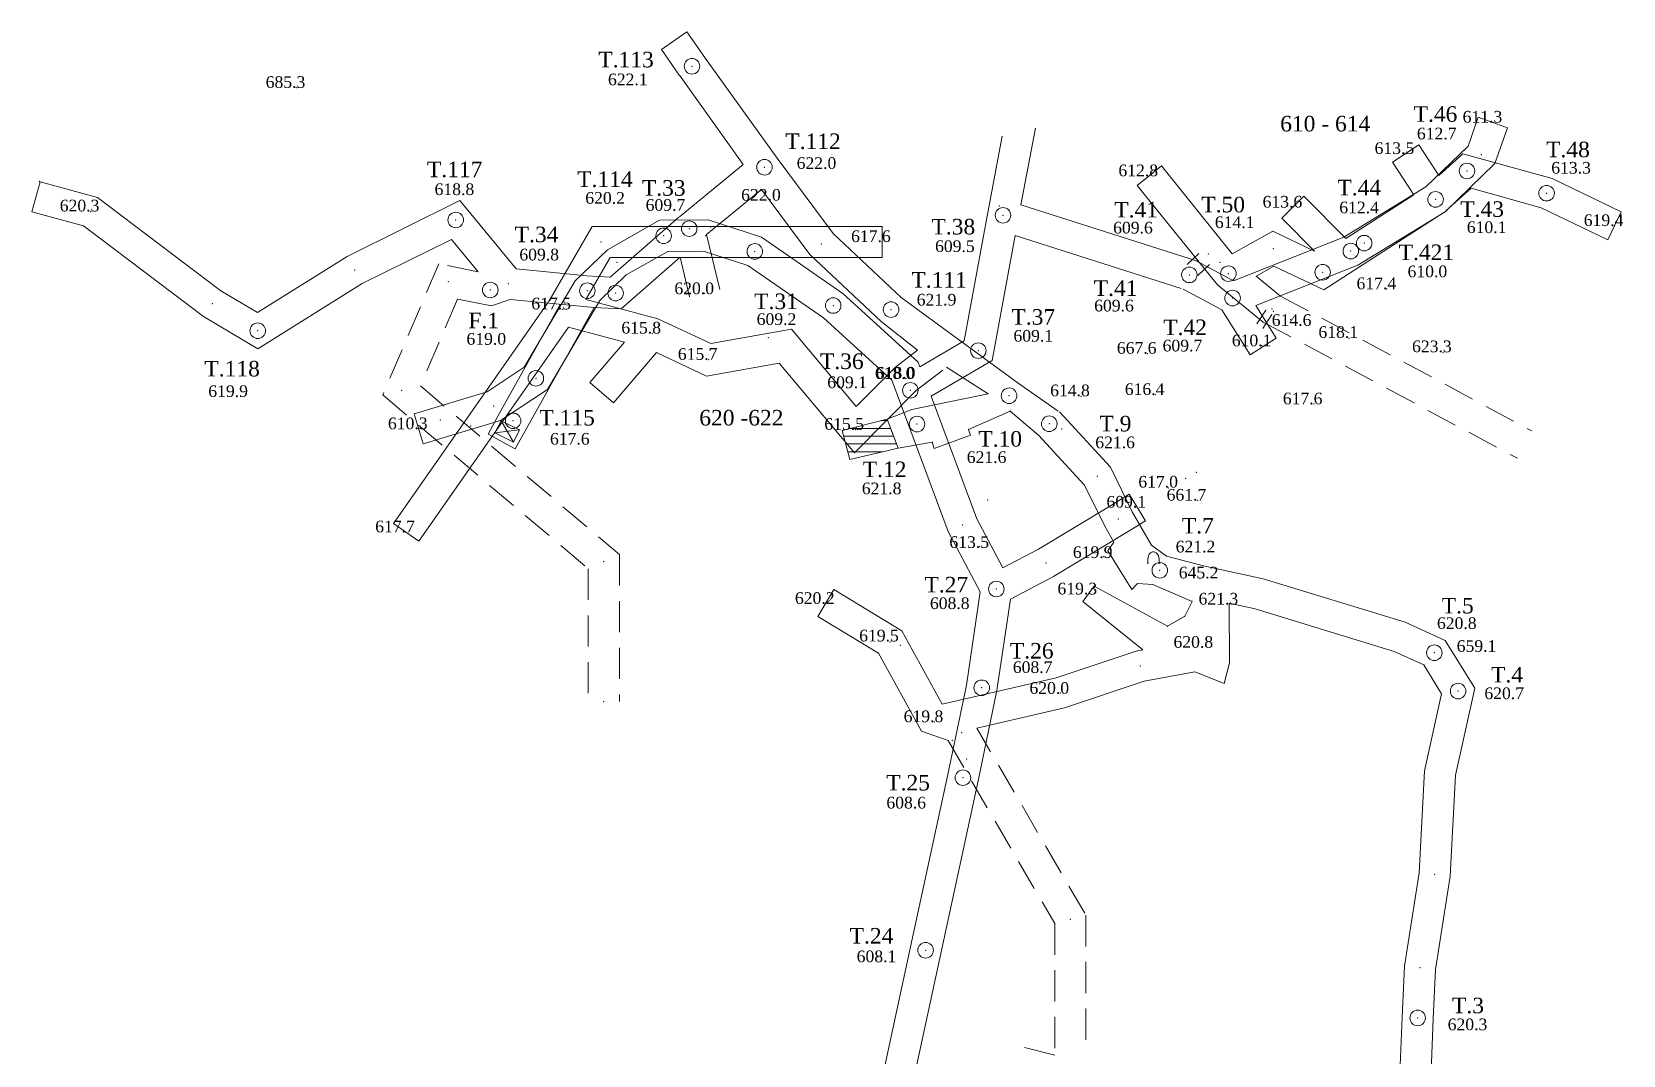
# Model space of a CAD drawing. Header units: millimetres. Extents: x 617058 to 617161, y 4068609 to 4068720.
# Drawn here: x 617058.2 to 617160.5, y 4068654.3 to 4068720.1 of the extents above; entities that cross this region are included whole.
import ezdxf

# ---------------------------------------------------------------- set-up
doc = ezdxf.new("R2010")
doc.units = ezdxf.units.MM
doc.header["$LTSCALE"] = 5
doc.layers.get('0').update_dxf_attribs({"color": 5, "lineweight": 0})
for name, color, linetype, lineweight in [('ALTGALERI', 1, 'Continuous', 0), ('FERE', 1, 'Continuous', 0), ('FEYTULLAH', 4, 'Continuous', 0), ('GALERI5', 6, 'Continuous', 0), ('KADEME5', 6, 'Continuous', 0), ('NADI1', 7, 'Continuous', 0), ('NADI5', 6, 'Continuous', 0), ('NKOT', 1, 'Continuous', 0), ('NKOT1', 1, 'Continuous', 0), ('NKOT5', 6, 'Continuous', 0), ('NOKTA', 30, 'Continuous', 0), ('Nokta5', 6, 'Continuous', 0), ('NOKTAALT', 5, 'Continuous', 0), ('NOKTAUST', 30, 'Continuous', 0), ('USTGALERI', 4, 'Continuous', 0)]:
    doc.layers.add(name, color=color, linetype=linetype, lineweight=lineweight)
doc.styles.add('textstyle100', font='')
doc.styles.add('textstyle101', font='')
doc.styles.add('textstyle102', font='')
doc.styles.add('textstyle103', font='')
doc.styles.add('textstyle104', font='')
doc.styles.add('textstyle105', font='')
doc.styles.add('textstyle106', font='')
doc.styles.add('textstyle107', font='')
doc.styles.add('textstyle108', font='')
doc.styles.add('textstyle109', font='')
doc.styles.add('textstyle11', font='')
doc.styles.add('textstyle110', font='')
doc.styles.add('textstyle111', font='')
doc.styles.add('textstyle112', font='')
doc.styles.add('textstyle113', font='')
doc.styles.add('textstyle114', font='')
doc.styles.add('textstyle115', font='')
doc.styles.add('textstyle116', font='')
doc.styles.add('textstyle117', font='')
doc.styles.add('textstyle118', font='')
doc.styles.add('textstyle119', font='')
doc.styles.add('textstyle12', font='')
doc.styles.add('textstyle120', font='')
doc.styles.add('textstyle121', font='')
doc.styles.add('textstyle122', font='')
doc.styles.add('textstyle123', font='')
doc.styles.add('textstyle124', font='')
doc.styles.add('textstyle125', font='')
doc.styles.add('textstyle126', font='')
doc.styles.add('textstyle127', font='')
doc.styles.add('textstyle128', font='')
doc.styles.add('textstyle129', font='')
doc.styles.add('textstyle130', font='')
doc.styles.add('textstyle131', font='')
doc.styles.add('textstyle136', font='')
doc.styles.add('textstyle137', font='')
doc.styles.add('textstyle14', font='')
doc.styles.add('textstyle15', font='')
doc.styles.add('textstyle16', font='')
doc.styles.add('textstyle17', font='')
doc.styles.add('textstyle18', font='')
doc.styles.add('textstyle19', font='')
doc.styles.add('textstyle20', font='')
doc.styles.add('textstyle21', font='')
doc.styles.add('textstyle22', font='')
doc.styles.add('textstyle23', font='')
doc.styles.add('textstyle24', font='')
doc.styles.add('textstyle25', font='')
doc.styles.add('textstyle26', font='')
doc.styles.add('textstyle27', font='')
doc.styles.add('textstyle34', font='')
doc.styles.add('textstyle35', font='')
doc.styles.add('textstyle36', font='')
doc.styles.add('textstyle37', font='')
doc.styles.add('textstyle38', font='')
doc.styles.add('textstyle39', font='')
doc.styles.add('textstyle40', font='')
doc.styles.add('textstyle41', font='')
doc.styles.add('textstyle42', font='')
doc.styles.add('textstyle43', font='')
doc.styles.add('textstyle44', font='')
doc.styles.add('textstyle45', font='')
doc.styles.add('textstyle46', font='')
doc.styles.add('textstyle47', font='')
doc.styles.add('textstyle48', font='')
doc.styles.add('textstyle49', font='')
doc.styles.add('textstyle50', font='')
doc.styles.add('textstyle51', font='')
doc.styles.add('textstyle52', font='')
doc.styles.add('textstyle53', font='')
doc.styles.add('textstyle54', font='')
doc.styles.add('textstyle55', font='')
doc.styles.add('textstyle56', font='')
doc.styles.add('textstyle57', font='')
doc.styles.add('textstyle58', font='')
doc.styles.add('textstyle59', font='')
doc.styles.add('textstyle60', font='')
doc.styles.add('textstyle61', font='')
doc.styles.add('textstyle62', font='')
doc.styles.add('textstyle63', font='')
doc.styles.add('textstyle64', font='')
doc.styles.add('textstyle65', font='')
doc.styles.add('textstyle66', font='')
doc.styles.add('textstyle67', font='')
doc.styles.add('textstyle68', font='')
doc.styles.add('textstyle69', font='')
doc.styles.add('textstyle70', font='')
doc.styles.add('textstyle71', font='')
doc.styles.add('textstyle72', font='')
doc.styles.add('textstyle73', font='')
doc.styles.add('textstyle74', font='')
doc.styles.add('textstyle75', font='')
doc.styles.add('textstyle76', font='')
doc.styles.add('textstyle77', font='')
doc.styles.add('textstyle80', font='')
doc.styles.add('textstyle81', font='')
doc.styles.add('textstyle85', font='')
doc.styles.add('textstyle86', font='')
doc.styles.add('textstyle87', font='')
doc.styles.add('textstyle88', font='')
doc.styles.add('textstyle89', font='')
doc.styles.add('textstyle90', font='')
doc.styles.add('textstyle91', font='')
doc.styles.add('textstyle92', font='')
doc.styles.add('textstyle93', font='')
doc.styles.add('textstyle94', font='')
doc.styles.add('textstyle95', font='')
doc.styles.add('textstyle96', font='')
doc.styles.add('textstyle97', font='')
doc.styles.add('textstyle98', font='')
doc.styles.add('textstyle99', font='')
doc.styles.get('textstyle100').set_extended_font_data('Times New Roman')
doc.styles.get('textstyle101').set_extended_font_data('Times New Roman')
doc.styles.get('textstyle102').set_extended_font_data('Times New Roman')
doc.styles.get('textstyle103').set_extended_font_data('Times New Roman')
doc.styles.get('textstyle104').set_extended_font_data('Times New Roman')
doc.styles.get('textstyle105').set_extended_font_data('Times New Roman')
doc.styles.get('textstyle106').set_extended_font_data('Times New Roman')
doc.styles.get('textstyle107').set_extended_font_data('Times New Roman')
doc.styles.get('textstyle108').set_extended_font_data('Times New Roman')
doc.styles.get('textstyle109').set_extended_font_data('Times New Roman')
doc.styles.get('textstyle11').set_extended_font_data('Times New Roman')
doc.styles.get('textstyle110').set_extended_font_data('Times New Roman')
doc.styles.get('textstyle111').set_extended_font_data('Times New Roman')
doc.styles.get('textstyle112').set_extended_font_data('Times New Roman')
doc.styles.get('textstyle113').set_extended_font_data('Times New Roman')
doc.styles.get('textstyle114').set_extended_font_data('Times New Roman')
doc.styles.get('textstyle115').set_extended_font_data('Times New Roman')
doc.styles.get('textstyle116').set_extended_font_data('Times New Roman')
doc.styles.get('textstyle117').set_extended_font_data('Times New Roman')
doc.styles.get('textstyle118').set_extended_font_data('Times New Roman')
doc.styles.get('textstyle119').set_extended_font_data('Times New Roman')
doc.styles.get('textstyle12').set_extended_font_data('Times New Roman')
doc.styles.get('textstyle120').set_extended_font_data('Times New Roman')
doc.styles.get('textstyle121').set_extended_font_data('Times New Roman')
doc.styles.get('textstyle122').set_extended_font_data('Times New Roman')
doc.styles.get('textstyle123').set_extended_font_data('Times New Roman')
doc.styles.get('textstyle124').set_extended_font_data('Times New Roman')
doc.styles.get('textstyle125').set_extended_font_data('Times New Roman')
doc.styles.get('textstyle126').set_extended_font_data('Times New Roman')
doc.styles.get('textstyle127').set_extended_font_data('Times New Roman')
doc.styles.get('textstyle128').set_extended_font_data('Times New Roman')
doc.styles.get('textstyle129').set_extended_font_data('Times New Roman')
doc.styles.get('textstyle130').set_extended_font_data('Times New Roman')
doc.styles.get('textstyle131').set_extended_font_data('Times New Roman')
doc.styles.get('textstyle136').set_extended_font_data('Times New Roman')
doc.styles.get('textstyle137').set_extended_font_data('Times New Roman')
doc.styles.get('textstyle14').set_extended_font_data('Times New Roman')
doc.styles.get('textstyle15').set_extended_font_data('Times New Roman')
doc.styles.get('textstyle16').set_extended_font_data('Times New Roman')
doc.styles.get('textstyle17').set_extended_font_data('Times New Roman')
doc.styles.get('textstyle18').set_extended_font_data('Times New Roman')
doc.styles.get('textstyle19').set_extended_font_data('Times New Roman')
doc.styles.get('textstyle20').set_extended_font_data('Times New Roman')
doc.styles.get('textstyle21').set_extended_font_data('Times New Roman')
doc.styles.get('textstyle22').set_extended_font_data('Times New Roman')
doc.styles.get('textstyle23').set_extended_font_data('Times New Roman')
doc.styles.get('textstyle24').set_extended_font_data('Times New Roman')
doc.styles.get('textstyle25').set_extended_font_data('Times New Roman')
doc.styles.get('textstyle26').set_extended_font_data('Times New Roman')
doc.styles.get('textstyle27').set_extended_font_data('Times New Roman')
doc.styles.get('textstyle34').set_extended_font_data('Times New Roman')
doc.styles.get('textstyle35').set_extended_font_data('Times New Roman')
doc.styles.get('textstyle36').set_extended_font_data('Times New Roman')
doc.styles.get('textstyle37').set_extended_font_data('Times New Roman')
doc.styles.get('textstyle38').set_extended_font_data('Times New Roman')
doc.styles.get('textstyle39').set_extended_font_data('Times New Roman')
doc.styles.get('textstyle40').set_extended_font_data('Times New Roman')
doc.styles.get('textstyle41').set_extended_font_data('Times New Roman')
doc.styles.get('textstyle42').set_extended_font_data('Times New Roman')
doc.styles.get('textstyle43').set_extended_font_data('Times New Roman')
doc.styles.get('textstyle44').set_extended_font_data('Times New Roman')
doc.styles.get('textstyle45').set_extended_font_data('Times New Roman')
doc.styles.get('textstyle46').set_extended_font_data('Times New Roman')
doc.styles.get('textstyle47').set_extended_font_data('Times New Roman')
doc.styles.get('textstyle48').set_extended_font_data('Times New Roman')
doc.styles.get('textstyle49').set_extended_font_data('Times New Roman')
doc.styles.get('textstyle50').set_extended_font_data('Times New Roman')
doc.styles.get('textstyle51').set_extended_font_data('Times New Roman')
doc.styles.get('textstyle52').set_extended_font_data('Times New Roman')
doc.styles.get('textstyle53').set_extended_font_data('Times New Roman')
doc.styles.get('textstyle54').set_extended_font_data('Times New Roman')
doc.styles.get('textstyle55').set_extended_font_data('Times New Roman')
doc.styles.get('textstyle56').set_extended_font_data('Times New Roman')
doc.styles.get('textstyle57').set_extended_font_data('Times New Roman')
doc.styles.get('textstyle58').set_extended_font_data('Times New Roman')
doc.styles.get('textstyle59').set_extended_font_data('Times New Roman')
doc.styles.get('textstyle60').set_extended_font_data('Times New Roman')
doc.styles.get('textstyle61').set_extended_font_data('Times New Roman')
doc.styles.get('textstyle62').set_extended_font_data('Times New Roman')
doc.styles.get('textstyle63').set_extended_font_data('Times New Roman')
doc.styles.get('textstyle64').set_extended_font_data('Times New Roman')
doc.styles.get('textstyle65').set_extended_font_data('Times New Roman')
doc.styles.get('textstyle66').set_extended_font_data('Times New Roman')
doc.styles.get('textstyle67').set_extended_font_data('Times New Roman')
doc.styles.get('textstyle68').set_extended_font_data('Times New Roman')
doc.styles.get('textstyle69').set_extended_font_data('Times New Roman')
doc.styles.get('textstyle70').set_extended_font_data('Times New Roman')
doc.styles.get('textstyle71').set_extended_font_data('Times New Roman')
doc.styles.get('textstyle72').set_extended_font_data('Times New Roman')
doc.styles.get('textstyle73').set_extended_font_data('Times New Roman')
doc.styles.get('textstyle74').set_extended_font_data('Times New Roman')
doc.styles.get('textstyle75').set_extended_font_data('Times New Roman')
doc.styles.get('textstyle76').set_extended_font_data('Times New Roman')
doc.styles.get('textstyle77').set_extended_font_data('Times New Roman')
doc.styles.get('textstyle80').set_extended_font_data('Times New Roman')
doc.styles.get('textstyle81').set_extended_font_data('Times New Roman')
doc.styles.get('textstyle85').set_extended_font_data('Times New Roman')
doc.styles.get('textstyle86').set_extended_font_data('Times New Roman')
doc.styles.get('textstyle87').set_extended_font_data('Times New Roman')
doc.styles.get('textstyle88').set_extended_font_data('Times New Roman')
doc.styles.get('textstyle89').set_extended_font_data('Times New Roman')
doc.styles.get('textstyle90').set_extended_font_data('Times New Roman')
doc.styles.get('textstyle91').set_extended_font_data('Times New Roman')
doc.styles.get('textstyle92').set_extended_font_data('Times New Roman')
doc.styles.get('textstyle93').set_extended_font_data('Times New Roman')
doc.styles.get('textstyle94').set_extended_font_data('Times New Roman')
doc.styles.get('textstyle95').set_extended_font_data('Times New Roman')
doc.styles.get('textstyle96').set_extended_font_data('Times New Roman')
doc.styles.get('textstyle97').set_extended_font_data('Times New Roman')
doc.styles.get('textstyle98').set_extended_font_data('Times New Roman')
doc.styles.get('textstyle99').set_extended_font_data('Times New Roman')

# ---------------------------------------------------------------- blocks, each defined once
blk = doc.blocks.new('25')
at = {"lineweight": 0}
for p, q in [((-0.36, 0, 609.12), (-0.41, 0, 609.12)), ((-0.41, 0, 609.12), (-0.32, 0, 609.12)), ((-0.32, 0.5, 609.12), (-0.36, 0.27, 609.12)), ((-0.36, 0.27, 609.12), (-0.36, 0, 609.12)), ((-0.32, 0.5, 609.12), (-0.27, 0.59, 609.12)), ((-0.27, 0.59, 609.12), (-0.18, 0.68, 609.12)), ((-0.18, 0.68, 609.12), (-0.05, 0.73, 609.12)), ((-0.05, 0.73, 609.12), (0.05, 0.73, 609.12)), ((0.05, 0.73, 609.12), (0.18, 0.68, 609.12)), ((0.18, 0.68, 609.12), (0.27, 0.59, 609.12)), ((0.27, 0.59, 609.12), (0.32, 0.5, 609.12)), ((0.32, 0.5, 609.12), (0.36, 0.27, 609.12)), ((0.41, 0, 609.12), (0.32, 0, 609.12)), ((0.36, 0.27, 609.12), (0.36, 0, 609.12)), ((0.36, 0, 609.12), (0.41, 0, 609.12))]:
    blk.add_line(p, q, dxfattribs=at)

msp = doc.modelspace()

# ---------------------------------------------------------------- linework, layer by layer
at = {"lineweight": 20}
for centre in [(617100.67, 4068717.84), (617105.33, 4068711.35), (617150.5, 4068711.11), (617148.48, 4068709.28), (617155.62, 4068709.68), (617085.48, 4068707.96), (617120.67, 4068708.26), (617100.49, 4068707.4), (617143.03, 4068705.96), (617143.89, 4068706.47), (617141.22, 4068704.6), (617132.65, 4068704.43), (617135.16, 4068704.51), (617087.7, 4068703.46), (617095.76, 4068703.26), (617135.43, 4068702.94), (617113.47, 4068702.2), (617072.75, 4068700.84), (617089.17, 4068695.05), (617123.64, 4068694.86)]:
    msp.add_circle(centre, 0.5, dxfattribs=at)
for p in [(617085, 4068704), (617082, 4068697), (617095, 4068686)]:
    msp.add_point(p, dxfattribs=at)
at = {"layer": 'ALTGALERI', "lineweight": 20}
for p, q in [((617119.69, 4068708.44), (617120.61, 4068713.34)), ((617121.82, 4068708.94), (617122.75, 4068713.86)), ((617118.18, 4068700.19), (617119.69, 4068708.44)), ((617121.82, 4068708.94), (617133.18, 4068705.31)), ((617098.58, 4068707.94), (617095.24, 4068706.04)), ((617101.71, 4068707.96), (617098.58, 4068707.94)), ((617105.15, 4068706.85), (617101.71, 4068707.96)), ((617110.37, 4068703.24), (617105.15, 4068706.85)), ((617119.98, 4068698.93), (617121.45, 4068706.96)), ((617121.45, 4068706.96), (617132.12, 4068703.55)), ((617095.24, 4068706.04), (617093.15, 4068704.04)), ((617099.12, 4068705.94), (617096.44, 4068704.43)), ((617101.4, 4068705.96), (617099.12, 4068705.94)), ((617104.26, 4068705.04), (617101.4, 4068705.96)), ((617096.44, 4068704.43), (617094.74, 4068702.79)), ((617109.13, 4068701.67), (617104.26, 4068705.04)), ((617093.15, 4068704.04), (617089.89, 4068698.49)), ((617115.22, 4068698.83), (617110.37, 4068703.24)), ((617094.74, 4068702.79), (617091.37, 4068697.07)), ((617113.51, 4068697.67), (617109.13, 4068701.67)), ((617115.33, 4068698.53), (617118.18, 4068700.19)), ((617089.89, 4068698.49), (617087.49, 4068696.92)), ((617115.33, 4068698.53), (617115.22, 4068698.83)), ((617116.04, 4068696.63), (617119.98, 4068698.93)), ((617087.49, 4068696.92), (617082.81, 4068695.5)), ((617091.37, 4068697.07), (617088.35, 4068695.08)), ((617117.15, 4068687.93), (617113.51, 4068697.67)), ((617118.98, 4068688.76), (617116.04, 4068696.63)), ((617083.39, 4068693.58, 610.13), (617082.81, 4068695.5, 610.13)), ((617088.35, 4068695.08), (617083.39, 4068693.58)), ((617127.57, 4068689.59), (617128.78, 4068690.33)), ((617129.82, 4068688.62, 617), (617128.78, 4068690.33, 616.74)), ((617120.66, 4068685.59), (617118.98, 4068688.76)), ((617122.94, 4068686.79), (617127.57, 4068689.59)), ((617119.21, 4068684.06), (617117.15, 4068687.93)), ((617123.92, 4068685.05), (617128.61, 4068687.88)), ((617128.61, 4068687.88), (617129.82, 4068688.62)), ((617120.66, 4068685.59), (617122.94, 4068686.79)), ((617121.16, 4068683.59), (617123.92, 4068685.05)), ((617118.31, 4068678.06), (617119.21, 4068684.06)), ((617120.28, 4068677.71), (617121.16, 4068683.59)), ((617117.11, 4068672.32), (617118.31, 4068678.06)), ((617119.07, 4068671.9), (617120.28, 4068677.71)), ((617114.71, 4068661.23), (617117.11, 4068672.32)), ((617116.66, 4068660.81), (617119.07, 4068671.9)), ((617109.36, 4068636.33), (617114.71, 4068661.23)), ((617111.31, 4068635.9), (617116.66, 4068660.81))]:
    msp.add_line(p, q, dxfattribs=at)
for centre in [(617120.67, 4068708.26), (617098.85, 4068706.94), (617104.71, 4068705.94), (617132.65, 4068704.43), (617093.94, 4068703.41), (617109.75, 4068702.46), (617119.08, 4068699.56), (617090.63, 4068697.78), (617114.71, 4068697.01), (617120.24, 4068684.24), (617119.3, 4068677.89), (617118.09, 4068672.11), (617115.69, 4068661.02)]:
    msp.add_circle(centre, 0.5, dxfattribs=at)
at = {"layer": 'FERE', "lineweight": 20}
for p, q in [((617084.4, 4068705.14), (617083.61, 4068703.3)), ((617132.5, 4068705.1), (617133.25, 4068705.81)), ((617133.2, 4068704.38), (617133.94, 4068705.09)), ((617086.93, 4068704.63), (617084.96, 4068705.03)), ((617083.22, 4068702.38), (617082.43, 4068700.54)), ((617085.6, 4068702.86), (617084.81, 4068701.02)), ((617087.77, 4068702.43), (617085.6, 4068702.86)), ((617136.99, 4068701.28), (617137.57, 4068702.17)), ((617137.38, 4068700.99), (617137.96, 4068701.88)), ((617084.42, 4068700.1), (617083.63, 4068698.26)), ((617082.04, 4068699.62), (617081.25, 4068697.79)), ((617083.21, 4068697.29), (617084.74, 4068695.99)), ((617080.86, 4068696.87), (617080.79, 4068696.71)), ((617080.79, 4068696.71), (617082.32, 4068695.42)), ((617085.5, 4068695.35), (617087.03, 4068694.06)), ((617083.08, 4068694.78), (617084.61, 4068693.48)), ((617085.37, 4068692.84), (617086.9, 4068691.55)), ((617087.79, 4068693.41), (617089.32, 4068692.12)), ((617087.66, 4068690.9), (617089.19, 4068689.61)), ((617090.08, 4068691.47), (617091.61, 4068690.18)), ((617089.95, 4068688.96), (617091.48, 4068687.67)), ((617092.37, 4068689.53), (617093.9, 4068688.24)), ((617092.24, 4068687.03), (617093.77, 4068685.73)), ((617094.66, 4068687.6), (617096, 4068686.46)), ((617096, 4068686.46), (617096, 4068684.46)), ((617094, 4068685.54), (617094, 4068683.54)), ((617096, 4068683.46), (617096, 4068681.46)), ((617094, 4068682.54), (617094, 4068680.54)), ((617094, 4068679.54), (617094, 4068677.54)), ((617096, 4068680.46), (617096, 4068678.46)), ((617096, 4068677.46), (617096, 4068677)), ((617117.14, 4068674.5), (617118.14, 4068672.77)), ((617118.99, 4068675.3), (617119.87, 4068673.78)), ((617120.38, 4068672.91), (617121.38, 4068671.18)), ((617118.65, 4068671.9), (617119.66, 4068670.18)), ((617121.89, 4068670.32), (617122.89, 4068668.59)), ((617120.16, 4068669.31), (617121.17, 4068667.59)), ((617123.4, 4068667.73), (617124.41, 4068666)), ((617121.67, 4068666.72), (617122.68, 4068664.99)), ((617124.91, 4068665.14), (617125.92, 4068663.41)), ((617123.18, 4068664.13), (617124, 4068662.73)), ((617126, 4068663.27), (617126, 4068661.27)), ((617124, 4068662.73), (617124, 4068660.73)), ((617126, 4068660.27), (617126, 4068658.27)), ((617124, 4068659.73), (617124, 4068657.73)), ((617126, 4068657.27), (617126, 4068655.27)), ((617124, 4068656.73), (617124, 4068654.73)), ((617124, 4068654.28), (617122.06, 4068654.77))]:
    msp.add_line(p, q, dxfattribs=at)
at = {"layer": 'FEYTULLAH', "lineweight": 20}
for p, q in [((617091.48, 4068702.76), (617094.25, 4068707.55)), ((617094.25, 4068707.55), (617112.89, 4068707.55)), ((617112.89, 4068705.55, 618.48), (617112.89, 4068707.55, 618.48)), ((617093.84, 4068702.85), (617095.4, 4068705.55)), ((617095.4, 4068705.55), (617112.89, 4068705.55)), ((617091.48, 4068702.76), (617081.47, 4068688.46)), ((617098.47, 4068701.61), (617093.84, 4068702.85)), ((617092.74, 4068701.07), (617083.11, 4068687.31)), ((617096.33, 4068700.11), (617092.74, 4068701.07)), ((617101.88, 4068700.01), (617098.47, 4068701.61)), ((617096.33, 4068700.11), (617094.11, 4068697.51)), ((617107.07, 4068700.93), (617101.88, 4068700.01)), ((617111.23, 4068695.96), (617107.07, 4068700.93)), ((617098.39, 4068699.44), (617095.63, 4068696.21)), ((617101.61, 4068697.93), (617098.39, 4068699.44)), ((617113.76, 4068698.5), (617115.18, 4068699.59)), ((617106.28, 4068698.76), (617101.61, 4068697.93)), ((617111.11, 4068693), (617106.28, 4068698.76)), ((617111.23, 4068695.96), (617113.76, 4068698.5)), ((617115.08, 4068697), (617116.8, 4068698.31)), ((617095.63, 4068696.21, 618.45), (617094.11, 4068697.51, 618.46)), ((617111.11, 4068693), (617115.08, 4068697)), ((617083.11, 4068687.31, 618.47), (617081.47, 4068688.46, 618.47))]:
    msp.add_line(p, q, dxfattribs=at)
at = {"layer": 'GALERI5', "lineweight": 20}
for p, q in [((617098.7, 4068718.91), (617100.34, 4068720.05)), ((617101.49, 4068718.41), (617100.34, 4068720.05)), ((617099.85, 4068717.27), (617098.7, 4068718.91)), ((617106.14, 4068711.94), (617101.48, 4068718.42)), ((617103.97, 4068711.53), (617099.86, 4068717.26)), ((617150.57, 4068712.7), (617151.23, 4068714.57)), ((617151.23, 4068714.57, 610.93), (617153.11, 4068713.89, 610.94)), ((617152.29, 4068711.6), (617153.11, 4068713.89)), ((617147.86, 4068710.08), (617150.57, 4068712.7)), ((617103.97, 4068711.53), (617099.86, 4068708.17)), ((617109.74, 4068707.09), (617106.14, 4068711.94)), ((617149.1, 4068708.48), (617152.29, 4068711.6)), ((617058.22, 4068708.48, 620.62), (617058.75, 4068710.42, 621.54)), ((617062.45, 4068709.41), (617058.75, 4068710.42)), ((617070.38, 4068703.41), (617062.45, 4068709.41)), ((617085.75, 4068709.21), (617078.49, 4068705.62)), ((617089.37, 4068704.81), (617085.75, 4068709.21)), ((617105.15, 4068709.91), (617101.61, 4068707.02)), ((617108.24, 4068705.75), (617105.15, 4068709.91)), ((617142.58, 4068706.86), (617147.86, 4068710.08)), ((617061.55, 4068707.59), (617058.22, 4068708.48)), ((617143.48, 4068705.06), (617149.1, 4068708.48)), ((617159.55, 4068706.69), (617160.41, 4068708.49)), ((617069.26, 4068701.75), (617061.55, 4068707.59)), ((617099.83, 4068708.15), (617095.41, 4068704.28)), ((617085.21, 4068706.71), (617079.47, 4068703.88)), ((617086.93, 4068704.63), (617085.21, 4068706.71)), ((617101.61, 4068707.02), (617102.46, 4068703.48)), ((617114.11, 4068702.97), (617109.74, 4068707.09)), ((617135.49, 4068704.04), (617142.58, 4068706.86)), ((617078.49, 4068705.62), (617072.74, 4068702.01)), ((617099.9, 4068705.56), (617096.11, 4068702.24)), ((617099.9, 4068705.56), (617100.52, 4068703.02)), ((617112.83, 4068701.43), (617108.24, 4068705.75)), ((617133.04, 4068705.35), (617135.49, 4068704.04)), ((617093.9, 4068704.37), (617089.37, 4068704.81)), ((617095.41, 4068704.28), (617093.9, 4068704.37)), ((617136.92, 4068702.46), (617143.48, 4068705.06)), ((617072.74, 4068702.01), (617070.38, 4068703.41)), ((617079.47, 4068703.88), (617072.76, 4068699.67)), ((617132.26, 4068703.51), (617134.73, 4068702.18)), ((617088.98, 4068702.84), (617087.77, 4068702.43)), ((617092.2, 4068702.52), (617088.3, 4068695.54)), ((617094.39, 4068702.34), (617088.98, 4068702.84)), ((617094.39, 4068702.34), (617090.04, 4068694.56)), ((617096.11, 4068702.24), (617094.39, 4068702.34)), ((617121.64, 4068697.47), (617114.11, 4068702.97)), ((617134.73, 4068702.18), (617136.56, 4068699.29)), ((617136.92, 4068702.46), (617138.24, 4068700.37)), ((617072.76, 4068699.67), (617069.26, 4068701.75)), ((617115.18, 4068699.59), (617112.83, 4068701.43)), ((617136.56, 4068699.29, 610.15), (617138.24, 4068700.37, 610.18)), ((617124.21, 4068695.68), (617121.64, 4068697.47)), ((617087.57, 4068694.19), (617088.3, 4068695.54)), ((617087.99, 4068694.28), (617088.4, 4068695.05)), ((617088.4, 4068695.05), (617089.57, 4068694.46)), ((617088.4, 4068695.05), (617089.19, 4068693.68)), ((617089.3, 4068693.24), (617087.57, 4068694.19)), ((617087.99, 4068694.28), (617089.57, 4068694.46)), ((617089.19, 4068693.68), (617087.99, 4068694.28)), ((617089.57, 4068694.46), (617089.19, 4068693.68)), ((617090.04, 4068694.56), (617089.3, 4068693.24))]:
    msp.add_line(p, q, dxfattribs=at)
at = {"layer": 'KADEME5', "lineweight": 20}
for p, q in [((617145.72, 4068711.68, 612.26), (617147.4, 4068712.78, 612.23)), ((617148.68, 4068710.81), (617147.4, 4068712.78)), ((617129.3, 4068710.18, 612.27), (617130.86, 4068711.44, 612.32)), ((617135.41, 4068705.79), (617130.86, 4068711.44)), ((617147.09, 4068709.58), (617145.72, 4068711.68)), ((617148.68, 4068710.81), (617150.24, 4068712.22)), ((617150.24, 4068712.22), (617155.97, 4068710.62)), ((617155.97, 4068710.62), (617160.41, 4068708.49)), ((617134.45, 4068703.8), (617129.3, 4068710.18)), ((617138.6, 4068708.08, 612.49), (617140.02, 4068709.48, 612.41)), ((617142.72, 4068706.76), (617140.02, 4068709.48)), ((617147.09, 4068709.58), (617142.72, 4068706.76)), ((617149.15, 4068708.54), (617150.76, 4068710)), ((617150.76, 4068710), (617155.27, 4068708.74)), ((617149.02, 4068708.44), (617141.29, 4068703.46)), ((617155.27, 4068708.74), (617159.55, 4068706.69)), ((617138.02, 4068707.23), (617135.41, 4068705.79)), ((617140.7, 4068705.95), (617138.02, 4068707.23)), ((617140.7, 4068705.95), (617138.6, 4068708.08)), ((617138.08, 4068704.99), (617136.94, 4068704.35)), ((617136.94, 4068704.35), (617138.52, 4068703.07)), ((617141.29, 4068703.46), (617138.08, 4068704.99)), ((617134.45, 4068703.8), (617137.4, 4068701.39)), ((617138.52, 4068703.07), (617140.28, 4068702.12)), ((617137.4, 4068701.39), (617139.17, 4068700.45)), ((617141.16, 4068701.65), (617142.92, 4068700.7)), ((617140.05, 4068699.98), (617141.81, 4068699.03)), ((617143.8, 4068700.23), (617145.57, 4068699.29)), ((617142.69, 4068698.56), (617144.45, 4068697.61)), ((617146.45, 4068698.81), (617148.21, 4068697.87)), ((617145.33, 4068697.14), (617147.1, 4068696.2)), ((617149.09, 4068697.4), (617150.86, 4068696.45)), ((617151.74, 4068695.98), (617153.5, 4068695.03)), ((617147.98, 4068695.72), (617149.74, 4068694.78)), ((617150.62, 4068694.31), (617152.39, 4068693.36)), ((617154.38, 4068694.56), (617154.68, 4068694.4)), ((617153.27, 4068692.89), (617153.74, 4068692.64))]:
    msp.add_line(p, q, dxfattribs=at)
at = {"layer": 'NOKTA', "lineweight": 20}
for p in [(617075.24, 4068716.46), (617105.58, 4068700.39), (617129.97, 4068699.37), (617133.18, 4068689.93), (617129.3, 4068689.47), (617127.77, 4068687.2), (617130.75, 4068685.89), (617135.22, 4068683.25), (617133.25, 4068680.77), (617095, 4068677), (617117.41, 4068674.52), (617118, 4068675), (617125, 4068663), (617112.63, 4068660.59)]:
    msp.add_point(p, dxfattribs=at)
at = {"layer": 'Nokta5', "lineweight": 20}
for p in [(617100.67, 4068717.84), (617152.17, 4068714.23), (617105.33, 4068711.35), (617146.56, 4068712.23), (617151.43, 4068712.15), (617058.7, 4068710.44), (617130.08, 4068710.81), (617150.5, 4068711.11), (617148.48, 4068709.28), (617155.62, 4068709.68), (617062, 4068708.5), (617120.67, 4068708.26), (617139.31, 4068708.78), (617085.48, 4068707.96), (617100.49, 4068707.4), (617159.98, 4068707.59), (617108.99, 4068706.42), (617143.89, 4068706.47), (617138.05, 4068706.11), (617143.03, 4068705.96), (617078.98, 4068704.75), (617132.65, 4068704.43), (617135.16, 4068704.51), (617141.22, 4068704.6), (617087.7, 4068703.46), (617088.86, 4068703.86), (617095.76, 4068703.26), (617101.49, 4068703.25), (617069.82, 4068702.58), (617113.47, 4068702.2), (617135.43, 4068702.94), (617137.96, 4068702.23), (617072.75, 4068700.84), (617137.4, 4068699.83), (617121.06, 4068696.66), (617089.17, 4068695.05), (617123.64, 4068694.86)]:
    msp.add_point(p, dxfattribs=at)
at = {"layer": 'NOKTAALT', "lineweight": 20}
for p in [(617120.43, 4068708.86), (617120.67, 4068708.26), (617101.88, 4068707.5), (617098.85, 4068706.94), (617098.85, 4068706.94), (617101.56, 4068706.96), (617095.84, 4068705.24), (617104.71, 4068705.94), (617132.65, 4068704.43), (617093.94, 4068703.41), (617109.75, 4068702.46), (617119.08, 4068699.56), (617137.3, 4068699.89), (617090.63, 4068697.78), (617114.71, 4068697.01), (617087.92, 4068696), (617084.5, 4068695.1), (617083.1, 4068694.54), (617086.43, 4068694.71), (617128.09, 4068688.74), (617118.07, 4068688.35), (617123.43, 4068685.92), (617120.24, 4068684.24), (617119.3, 4068677.89), (617118.09, 4068672.11), (617115.69, 4068661.02)]:
    msp.add_point(p, dxfattribs=at)
at = {"layer": 'NOKTAUST', "lineweight": 20}
for p in [(617105.6, 4068709.3), (617094.83, 4068706.55), (617112.89, 4068706.55), (617133.88, 4068705.78), (617134.63, 4068705.23), (617145.34, 4068703.52), (617092.33, 4068702.22), (617138.05, 4068702.09), (617139.16, 4068701.56), (617098.12, 4068700.67), (617142.91, 4068700.35), (617101.75, 4068698.97), (617148.95, 4068699.44), (617114.42, 4068697.75), (617114.42, 4068697.75), (617119.71, 4068696.79), (617121.06, 4068696.66), (617125.69, 4068696.62), (617130.47, 4068696.72), (617140.66, 4068696.14), (617140.66, 4068696.14), (617121.13, 4068695.68), (617123.64, 4068694.86), (617111.17, 4068694.48), (617111.17, 4068694.48), (617113.57, 4068694.23), (617115.14, 4068694.84), (617118.45, 4068694.5), (617124.44, 4068694.52), (617116.12, 4068693.67), (617126.74, 4068691.49), (617132.42, 4068691.35), (617133.09, 4068691.74), (617119.68, 4068689.96), (617131.3, 4068690.73), (617131.3, 4068690.73), (617082.29, 4068687.88), (617119.16, 4068686.95), (617127.15, 4068686.31), (617130.75, 4068685.44), (617126.15, 4068683.92), (617109.28, 4068683.34), (617132.83, 4068683.44), (617131.24, 4068681.85), (617132.35, 4068682.49), (617113.41, 4068680.84), (617114.06, 4068680.62), (617148.4, 4068680.14), (617129.49, 4068679.28), (617124.35, 4068677.56), (617149.93, 4068677.68), (617116.25, 4068675.69), (617118.34, 4068673.31), (617148.42, 4068665.89), (617147.48, 4068659.89), (617147.33, 4068656.67)]:
    msp.add_point(p, dxfattribs=at)
at = {"layer": 'USTGALERI', "lineweight": 20}
for p, q in [((617119.71, 4068696.79), (617117.04, 4068698.49)), ((617119.71, 4068696.79), (617114.81, 4068695.78)), ((617113.21, 4068695.16, 618.71), (617110.33, 4068694.43, 617.71)), ((617112.81, 4068695.06), (617113.24, 4068695.06)), ((617114.81, 4068695.78), (617113.21, 4068695.16)), ((617113.21, 4068695.16, 618.71), (617113.93, 4068693.3, 618.88)), ((617118.45, 4068694.5, 621.85), (617121.13, 4068695.68, 621.74)), ((617122.98, 4068694.1), (617121.13, 4068695.68)), ((617127.58, 4068692.06), (617124.3, 4068695.62)), ((617110.81, 4068692.56, 617.79), (617110.33, 4068694.43, 617.71)), ((617110.43, 4068694.06), (617113.63, 4068694.06)), ((617110.83, 4068694.56), (617113.44, 4068694.56)), ((617110.83, 4068694.56), (617113.44, 4068694.56)), ((617116.25, 4068693.27, 619.52), (617118.57, 4068694.13, 619.7)), ((617118.57, 4068694.13, 619.7), (617118.45, 4068694.5, 621.85)), ((617125.91, 4068690.92), (617122.98, 4068694.1)), ((617110.56, 4068693.56), (617113.83, 4068693.56)), ((617110.56, 4068693.56), (617113.83, 4068693.56)), ((617110.68, 4068693.06), (617112.93, 4068693.06)), ((617113.93, 4068693.3, 618.88), (617110.81, 4068692.56, 617.79)), ((617116.12, 4068693.67), (617113.93, 4068693.3)), ((617116.12, 4068693.67, 621.8), (617116.25, 4068693.27, 619.52)), ((617128.98, 4068689.21), (617127.58, 4068692.06)), ((617127.21, 4068688.27), (617125.91, 4068690.92)), ((617130.21, 4068687.05), (617128.98, 4068689.21)), ((617127.8, 4068687.24, 621.72), (617127.21, 4068688.27, 0)), ((617127.8, 4068687.24, 621.72), (617127.41, 4068686.69, 618.44)), ((617127.41, 4068686.69, 618.44), (617128.95, 4068684.21, 619.12)), ((617131.18, 4068686.36), (617130.21, 4068687.05)), ((617133.55, 4068685.73), (617131.18, 4068686.36)), ((617137.39, 4068684.89), (617133.55, 4068685.73)), ((617146.52, 4068682.1), (617137.39, 4068684.89)), ((617108.76, 4068682.48, 619.2), (617109.8, 4068684.2, 619.22)), ((617114.16, 4068681.56), (617109.8, 4068684.2)), ((617126.52, 4068684.42, 618.24), (617125.8, 4068683.43, 618.11)), ((617131.24, 4068681.85, 620.72), (617126.52, 4068684.42, 618.24)), ((617128.95, 4068684.21, 619.12), (617129.32, 4068684.59, 622.21)), ((617130.31, 4068684.52), (617129.32, 4068684.59, 622.21)), ((617132.83, 4068683.44), (617130.31, 4068684.52)), ((617125.8, 4068683.43, 618.11), (617129.66, 4068680.33)), ((617132.83, 4068683.44, 621.47), (617132.35, 4068682.49, 621.28)), ((617136.89, 4068682.96), (617135.22, 4068683.32)), ((617135.24, 4068679.49), (617135.22, 4068683.32)), ((617145.81, 4068680.22), (617136.89, 4068682.96)), ((617112.66, 4068680.12), (617108.76, 4068682.48)), ((617116.76, 4068676.83), (617114.16, 4068681.56)), ((617132.35, 4068682.49, 621.28), (617131.24, 4068681.85, 620.72)), ((617149.09, 4068680.93), (617146.52, 4068682.1)), ((617151, 4068677.86), (617149.09, 4068680.93)), ((617115.43, 4068675.11), (617112.66, 4068680.12)), ((617129.24, 4068680.25), (617124.08, 4068678.52)), ((617129.66, 4068680.33), (617129.24, 4068680.25)), ((617147.72, 4068679.36), (617145.81, 4068680.22)), ((617124.08, 4068678.52), (617116.76, 4068676.83)), ((617133, 4068678.91), (617129.74, 4068678.31)), ((617133, 4068678.91), (617134.89, 4068678.16, 619.19)), ((617134.89, 4068678.16, 619.19), (617135.24, 4068679.49, 619.39)), ((617148.87, 4068677.5), (617147.72, 4068679.36)), ((617129.74, 4068678.31), (617124.62, 4068676.6)), ((617147.77, 4068672.55), (617148.87, 4068677.5)), ((617149.76, 4068672.27), (617151, 4068677.86)), ((617124.62, 4068676.6), (617118.99, 4068675.3)), ((617115.43, 4068675.11), (617117.14, 4068674.5)), ((617147.42, 4068665.99), (617147.77, 4068672.55)), ((617149.41, 4068665.78), (617149.76, 4068672.27)), ((617146.49, 4068659.99), (617147.42, 4068665.99)), ((617148.48, 4068659.79), (617149.41, 4068665.78)), ((617146.33, 4068656.71), (617146.49, 4068659.99)), ((617148.33, 4068656.63), (617148.48, 4068659.79)), ((617145.93, 4068646.95), (617146.33, 4068656.71)), ((617147.93, 4068646.79), (617148.33, 4068656.63))]:
    msp.add_line(p, q, dxfattribs=at)
for centre in [(617121.06, 4068696.66), (617115.14, 4068694.84), (617123.64, 4068694.86), (617130.75, 4068685.44), (617148.4, 4068680.14), (617149.93, 4068677.68), (617147.33, 4068656.67)]:
    msp.add_circle(centre, 0.5, dxfattribs=at)

# ---------------------------------------------------------------- block references
at = {"lineweight": 20}
msp.add_blockref('25', (617130.34, 4068685.89), dxfattribs=at)

# ---------------------------------------------------------------- texts
at = {"layer": 'NADI1', "lineweight": 20}
for s, style, p in [('T.33', 'textstyle44', (617097.45, 4068709.52)), ('T.41', 'textstyle70', (617127.82, 4068708.12)), ('T.34', 'textstyle46', (617089.27, 4068706.53)), ('T.38', 'textstyle68', (617116.07, 4068707.03)), ('T.31', 'textstyle43', (617104.67, 4068702.23)), ('T.37', 'textstyle66', (617121.21, 4068701.23)), ('T.36', 'textstyle64', (617108.9, 4068698.38)), ('T.9', 'textstyle21', (617126.87, 4068694.37)), ('T.10', 'textstyle23', (617119.08, 4068693.39)), ('T.12', 'textstyle25', (617111.65, 4068691.43)), ('T.7', 'textstyle19', (617132.17, 4068687.81)), ('T.27', 'textstyle41', (617115.62, 4068684.02)), ('T.5', 'textstyle17', (617148.88, 4068682.67)), ('T.26', 'textstyle39', (617121.11, 4068679.77)), ('T.4', 'textstyle15', (617152.05, 4068678.23)), ('T.25', 'textstyle37', (617113.16, 4068671.29)), ('T.24', 'textstyle35', (617110.81, 4068661.45)), ('T.3', 'textstyle12', (617149.54, 4068656.97))]:
    msp.add_text(s, height=1, dxfattribs=dict(at, style=style)).set_placement(p)
at = {"layer": 'NADI5', "lineweight": 20}
for s, style, p in [('T.113', 'textstyle97', (617094.65, 4068717.77)), ('610 - 614', 'textstyle137', (617138.49, 4068713.65)), ('T.46', 'textstyle123', (617147.07, 4068714.27)), ('T.112', 'textstyle95', (617106.67, 4068712.52)), ('T.48', 'textstyle130', (617155.59, 4068711.99)), ('T.117', 'textstyle106', (617083.63, 4068710.71)), ('T.114', 'textstyle99', (617093.29, 4068710.08)), ('T.44', 'textstyle120', (617142.17, 4068709.54)), ('T.50', 'textstyle127', (617133.42, 4068708.45)), ('T.43', 'textstyle118', (617150.07, 4068708.16)), ('T.421', 'textstyle116', (617146.11, 4068705.38)), ('T.111', 'textstyle93', (617114.78, 4068703.61)), ('T.41', 'textstyle111', (617126.5, 4068703.08)), ('F.1', 'textstyle104', (617086.29, 4068701)), ('T.42', 'textstyle113', (617130.97, 4068700.56)), ('T.118', 'textstyle108', (617069.32, 4068697.9)), ('T.115', 'textstyle102', (617090.86, 4068694.75)), ('620 -622', 'textstyle136', (617101.14, 4068694.75))]:
    msp.add_text(s, height=1, dxfattribs=dict(at, style=style)).set_placement(p)
at = {"layer": 'NKOT', "lineweight": 20}
for s, style, p in [('685.3', 'textstyle77', (617073.26, 4068716.45)), ('617.6', 'textstyle90', (617110.9, 4068706.54)), ('617.5', 'textstyle89', (617090.34, 4068702.21)), ('615.8', 'textstyle88', (617096.13, 4068700.66)), ('667.6', 'textstyle74', (617127.99, 4068699.36)), ('615.7', 'textstyle87', (617099.76, 4068698.97)), ('618.0', 'textstyle85', (617112.43, 4068697.74)), ('615.5', 'textstyle86', (617109.18, 4068694.47)), ('609.1', 'textstyle81', (617127.32, 4068689.47)), ('661.7', 'textstyle76', (617131.19, 4068689.92)), ('617.7', 'textstyle91', (617080.3, 4068687.88)), ('645.2', 'textstyle73', (617131.97, 4068684.92)), ('621.3', 'textstyle80', (617133.24, 4068683.24)), ('659.1', 'textstyle75', (617149.84, 4068680.2))]:
    msp.add_text(s, height=0.75, dxfattribs=dict(at, style=style)).set_placement(p)
at = {"layer": 'NKOT1', "lineweight": 20}
for s, style, p in [('609.7', 'textstyle71', (617097.69, 4068708.55)), ('622.0', 'textstyle54', (617103.83, 4068709.2)), ('609.6', 'textstyle69', (617127.75, 4068707.09)), ('609.8', 'textstyle45', (617089.57, 4068705.36)), ('609.5', 'textstyle67', (617116.3, 4068705.9)), ('617.4', 'textstyle58', (617143.4, 4068703.51)), ('609.2', 'textstyle42', (617104.83, 4068701.21)), ('614.6', 'textstyle59', (617137.95, 4068701.15)), ('618.1', 'textstyle56', (617140.95, 4068700.38)), ('609.1', 'textstyle65', (617121.34, 4068700.14)), ('623.3', 'textstyle57', (617146.97, 4068699.46)), ('618.0', 'textstyle62', (617112.49, 4068697.76)), ('609.1', 'textstyle63', (617109.37, 4068697.15)), ('614.8', 'textstyle60', (617123.7, 4068696.63)), ('616.4', 'textstyle52', (617128.5, 4068696.71)), ('617.6', 'textstyle53', (617138.66, 4068696.11)), ('610.3', 'textstyle72', (617081.12, 4068694.51)), ('621.6', 'textstyle20', (617126.6, 4068693.29)), ('621.6', 'textstyle22', (617118.34, 4068692.34)), ('621.8', 'textstyle24', (617111.59, 4068690.33)), ('617.0', 'textstyle55', (617129.37, 4068690.76)), ('613.5', 'textstyle61', (617117.22, 4068686.88)), ('619.9', 'textstyle47', (617125.16, 4068686.23)), ('621.2', 'textstyle18', (617131.77, 4068686.59)), ('619.3', 'textstyle26', (617124.17, 4068683.89)), ('620.2', 'textstyle51', (617107.29, 4068683.28)), ('608.8', 'textstyle40', (617115.97, 4068682.95)), ('619.5', 'textstyle50', (617111.42, 4068680.87)), ('620.8', 'textstyle16', (617148.57, 4068681.67)), ('620.8', 'textstyle27', (617131.63, 4068680.46)), ('608.7', 'textstyle38', (617121.3, 4068678.84)), ('620.0', 'textstyle48', (617122.37, 4068677.5)), ('620.7', 'textstyle14', (617151.62, 4068677.16)), ('619.8', 'textstyle49', (617114.28, 4068675.68)), ('608.6', 'textstyle36', (617113.17, 4068670.13)), ('608.1', 'textstyle34', (617111.26, 4068660.25)), ('620.3', 'textstyle11', (617149.26, 4068655.88))]:
    msp.add_text(s, height=0.75, dxfattribs=dict(at, style=style)).set_placement(p)
at = {"layer": 'NKOT5', "lineweight": 20}
for s, style, p in [('622.1', 'textstyle96', (617095.27, 4068716.62)), ('611.3', 'textstyle121', (617150.22, 4068714.22)), ('612.7', 'textstyle122', (617147.28, 4068713.14)), ('613.5', 'textstyle124', (617144.56, 4068712.2)), ('622.0', 'textstyle94', (617107.4, 4068711.24)), ('612.8', 'textstyle128', (617128.09, 4068710.77)), ('613.3', 'textstyle129', (617155.92, 4068710.94)), ('618.8', 'textstyle105', (617084.12, 4068709.56)), ('620.3', 'textstyle109', (617060.02, 4068708.51)), ('620.2', 'textstyle98', (617093.81, 4068709)), ('613.6', 'textstyle125', (617137.36, 4068708.76)), ('614.1', 'textstyle126', (617134.29, 4068707.44)), ('612.4', 'textstyle119', (617142.29, 4068708.39)), ('619.4', 'textstyle131', (617158.01, 4068707.57)), ('610.1', 'textstyle117', (617150.49, 4068707.12)), ('610.0', 'textstyle115', (617146.68, 4068704.28)), ('620.0', 'textstyle100', (617099.54, 4068703.19)), ('621.9', 'textstyle92', (617115.12, 4068702.46)), ('609.6', 'textstyle110', (617126.53, 4068702.08)), ('619.0', 'textstyle103', (617086.17, 4068699.94)), ('609.7', 'textstyle112', (617130.93, 4068699.51)), ('610.1', 'textstyle114', (617135.38, 4068699.84)), ('619.9', 'textstyle107', (617069.57, 4068696.58)), ('617.6', 'textstyle101', (617091.54, 4068693.52))]:
    msp.add_text(s, height=0.75, dxfattribs=dict(at, style=style)).set_placement(p)

doc.saveas('drawing.dxf')
